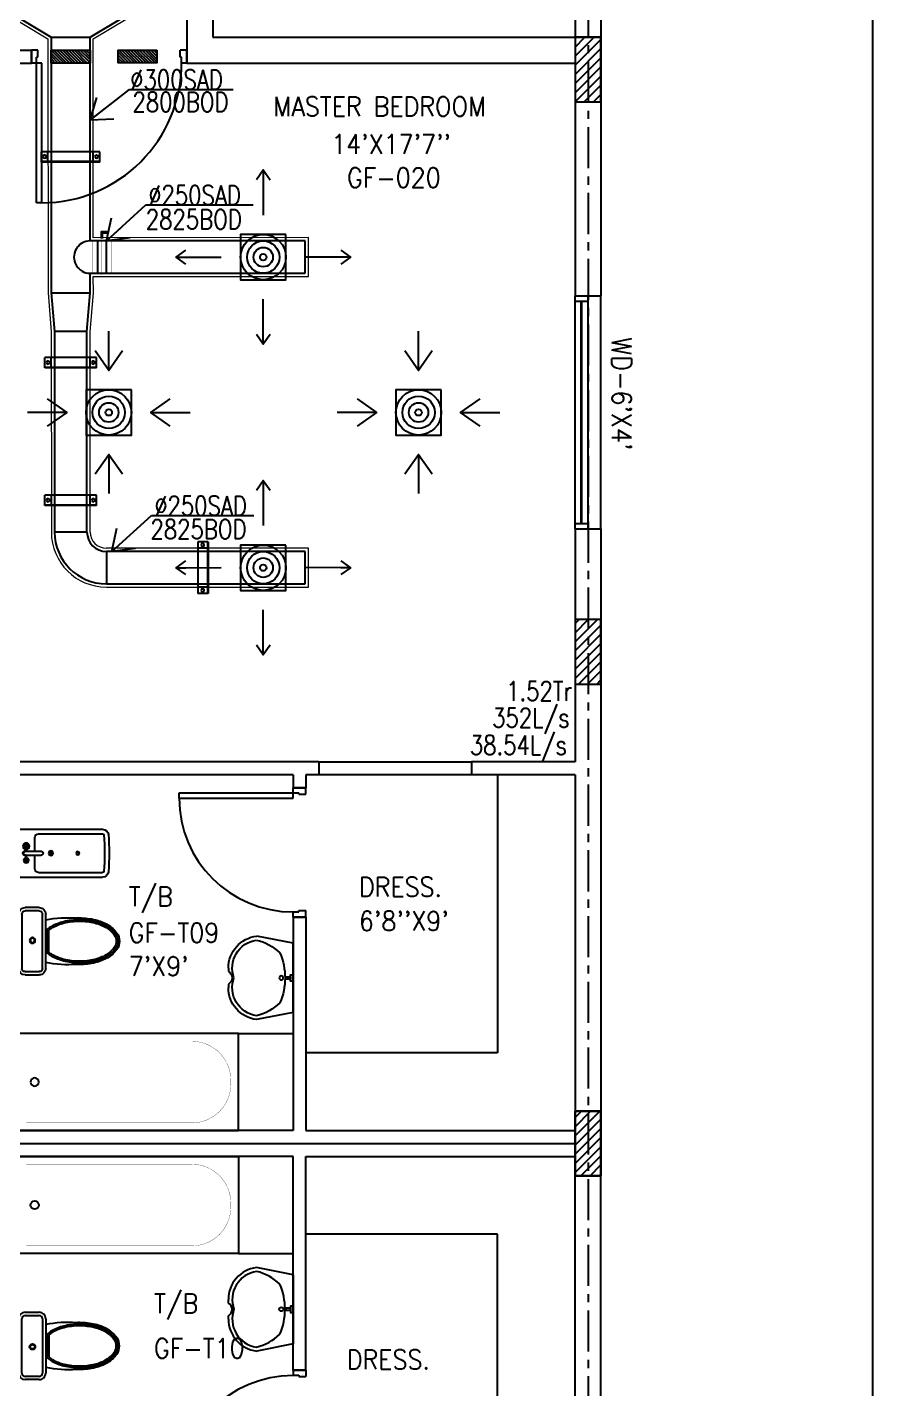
# Model space of a CAD drawing. Header units: millimetres. Extents: x -1288794 to 2153086, y -2701644 to -1335282.
# Drawn here: x 1119232 to 1125765, y -1493463 to -1482942 of the extents above; entities that cross this region are included whole.
import ezdxf

# ---------------------------------------------------------------- set-up
doc = ezdxf.new("R2010")
doc.units = ezdxf.units.MM
doc.header["$LTSCALE"] = 100
doc.linetypes.add('CENTER', pattern=[50.800000000000004, 31.75, -6.349999999999999, 6.349999999999999, -6.349999999999999])
doc.linetypes.add('DASHED2', pattern=[9.524999999999999, 6.349999999999999, -3.174999999999999])
for name, color, linetype in [('A-ANNO-TEXT', 8, 'Continuous'), ('A-AREA', 8, 'CENTER'), ('A-DOOR', 4, 'Continuous'), ('A-FLOR-OVHD', 4, 'DASHED2'), ('A-FLOR-PFIX', 8, 'Continuous'), ('A-FLOR-SPCL', 8, 'Continuous'), ('A-GLAZ', 5, 'Continuous'), ('A-GRID', 253, 'CENTER'), ('A-WALL-FULL', 8, 'Continuous'), ('AC- VD', 5, 'Continuous'), ('AC-FD', 1, 'Continuous'), ('AC-SAD', 3, 'Continuous'), ('AC-SAD TEXT', 3, 'Continuous'), ('AC-WALL OPENING', 1, 'Continuous'), ('L1-E014-C22-VAC (08-08-2010)$0$ETA-AC-DAMPER', 4, 'Continuous'), ('M-HANGER', 30, 'Continuous'), ('RCD RIGHT', 1, 'Continuous'), ('S-COL- HACT.', 9, 'Continuous'), ('S-COL.', 8, 'Continuous'), ('SCD  RIGHT', 3, 'Continuous')]:
    doc.layers.add(name, color=color, linetype=linetype)
doc.layers.add('INSULATION', color=1, linetype='Continuous', lineweight=5)
doc.styles.add('ROMANS', font='romans.shx', dxfattribs={"width": 0.8})
doc.styles.add('SIMPLEX', font='simplex.shx', dxfattribs={"width": 0.8})
doc.dimstyles.new('100 of DIM2', dxfattribs={"dimscale": 0, "dimtxt": 200, "dimasz": 150, "dimexe": 75, "dimexo": 200, "dimgap": 75, "dimtad": 1, "dimdec": 0, "dimrnd": 5, "dimzin": 0, "dimdsep": 46, "dimtxsty": 'ROMANS', "dimblk": 'ARCHTICK', "dimcen": 100, "dimclrd": 94, "dimclre": 94, "dimclrt": 2, "dimadec": 0, "dimazin": 0, "dimtfac": 1, "dimtdec": 0, "dimtofl": 0, "dimtmove": 2, "dimatfit": 3, "dimldrblk": 'OPEN90', "dimfxl": 75, "dimtolj": 1, "dimtzin": 0, "dimarcsym": 0})
pattern_1 = [(45, (2220020.086151482, -1109556.6492245), (-35.35533905932737, 35.35533905932738), [])]

# ---------------------------------------------------------------- blocks, each defined once
blk = doc.blocks.new('W-180')
for p, q in [((1800, 100.000000000007), (0, 100)), ((1800, 6.9917e-12), (0, 0)), ((40, 0), (40, 100)), ((1759.999999999854, 100.0000000000064), (1760, 7.5318e-12))]:
    blk.add_line(p, q)
at = {"linetype": 'Continuous'}
for p, q in [((1759.999999999923, 53.0000000000036), (40, 52.99999999998624)), ((1759.999999999932, 47.00000000000357), (40, 46.99999999998624))]:
    blk.add_line(p, q, dxfattribs=at)
blk = doc.blocks.new('D-100-R1')
for p, q in [((-80.00000000005821, 979.9999999999707), (-80, 100.0000000000291)), ((-80.00000000005821, 979.9999999999707), (-40.00000000004365, 979.9999999999707)), ((-40.00000000004365, 979.9999999999707), (-40, 55.0000000000291)), ((-1000, 100), (-1000, -5.82077e-11)), ((-1000, 100), (-960, 100)), ((-960, 100), (-960, 54.9999999999709)), ((-960, 54.9999999999709), (-950, 55)), ((-950, 55), (-950, -5.82077e-11)), ((-80, 100.0000000000291), (0, 100.0000000000582)), ((-50, 55.0000000000291), (-50, 0)), ((-50, 55.0000000000291), (-40, 55.0000000000291)), ((-50, 0), (0, 0)), ((0, 100.0000000000582), (0, 0)), ((-1000, -5.82077e-11), (-950, -5.82077e-11))]:
    blk.add_line(p, q)
at = {"linetype": 'Continuous'}
blk.add_arc((-80, 100), 880, 90.00000000000378, 180, dxfattribs=at)
blk = doc.blocks.new('LAV-4')
for p, q in [((-266.2553468996721, 7.276000000000001e-12), (-322.3484069099377, -283.1271783695992)), ((-266.2553468996721, 7.276000000000001e-12), (268.0519240271296, 0)), ((268.0519240271296, 0), (323.5529494794882, -280.1389107684736)), ((-48.07998733082968, -499.72392714952), (-74.59001087079923, -499.72392714952)), ((75.40998912920077, -499.72392714952), (49.87656445829452, -499.72392714952))]:
    blk.add_line(p, q)
for points in [[(-24.61463215259391, 0), (-24.61463215259391, -18.45157084382663), (24.61463215259391, -18.45157084382663), (24.61463215259391, 0)], [(-9.230487057224307, -19.98922554723685), (-9.230487057224307, -56.89251003344543), (7.69207254768662, -56.89251003344543), (7.69207254768662, -19.98922554723685)]]:
    blk.add_lwpolyline(points, close=True)
blk.add_circle((-1.819e-12, -90.72062791136706), 15.37640423555422)
for centre, radius, start, end in [((73.51774171309624, -366.0048290156628), 375.0475363514937, 135.3333168206905, 167.1432053892985), ((9.77888685156e-05, -538.9130493305273), 477.4075751868683, 66.12608174697087, 113.8739638836853), ((-73.51774171310353, -366.0048290156628), 375.0475363514937, 12.5198795855179, 44.66671623331233), ((-74.59001087079923, -249.72392714952), 250, 187.6784243304662, 270), ((-74.59001087079923, -249.72392714952), 220, 188.5814100731269, 289.952340662111), ((75.40998912920077, -249.72392714952), 220, 250.0877971685924, 350.8514804261562), ((75.40998912920077, -249.72392714952), 250, 270, 353.0120881961146), ((0.8982885637287836, -526.6306539273427), 55.88240739009742, 28.78265211223072, 151.2173478877693), ((49.72955216628361, -499.4580362637716), 0, 238.1883268074506, 0)]:
    blk.add_arc(centre, radius, start, end)
blk = doc.blocks.new('BT-2')
blk.add_lwpolyline([(0, 750), (1700, 749.9999999999997), (1700, -2.842e-13), (0, 0)], close=True)
at = {"const_width": 2}
blk.add_lwpolyline([(60, 690), (1340, 689.9999999999997, -0.4142135623730984), (1640, 389.9999999999961), (1640.000000000007, 359.9999999999925, -0.4142135623730888), (1340.000000000007, 59.99999999999977), (59.99999999999272, 60)], format="xyb", close=True, dxfattribs=at)
blk.add_circle((125.037195624338, 374.5032545407373), 31.93218163190613)
blk = doc.blocks.new('BIDET-1')
for p, q in [((175, 0), (-175, 0)), ((-185, -10), (-185.0000000000582, -649.1164947376237)), ((-38.65484364598524, -59.29155510873534), (-68.97727388842033, -59.27133589040022)), ((-53.8059491579188, -44.12023037835024), (-53.82616837625391, -74.44266062078532)), ((-15.00000000005821, -54.30481953505659), (-15, -174.3048195349984)), ((14.99999999994179, -54.30481953505659), (15, -174.3048195349984)), ((38.65484364586882, -59.29155510873534), (68.97727388830388, -59.27133589040022)), ((53.8059491578606, -44.12023037835024), (53.82616837625391, -74.44266062078532)), ((185, -10), (184.9999999999418, -649.1164947376237)), ((-150, -155), (-150.0000000000582, -649.1164947376237)), ((-15, -125), (-120, -125)), ((120, -125), (15, -125)), ((150, -155), (150, -649.1164947376237)), ((12.5, -250), (-12.5, -250)), ((-8.83883476484334, -258.8388347648433), (8.838834764785132, -241.1611652351567)), ((-8.83883476484334, -241.1611652351567), (8.838834764785132, -258.8388347648433)), ((0, -237.5), (0, -262.5))]:
    blk.add_line(p, q)
for centre, radius in [((-53.81605876714457, -59.28144549956779), 25), ((-53.81605876714457, -59.28144549956779), 20), ((-53.81605876714457, -59.28144549956779), 15.16121849181179), ((-53.81605876714457, -59.28144549956779), 10.16121849181179), ((53.81605876714457, -59.28144549956779), 20), ((53.81605876714457, -59.28144549956779), 15.16121849181179), ((53.81605876714457, -59.28144549956779), 10.16121849181179), ((0, -250), 17.5), ((0, -250), 12.5), ((0, -457.4883129823137), 12.5), ((0, -457.4883129823137), 10)]:
    blk.add_circle(centre, radius)
for centre, radius, start, end in [((-175, -10), 10, 90, 180), ((175, -10), 10, 0, 90), ((0, -54.30481953499839), 20, 318.5903778907394, 221.4096221092606), ((0, -54.30481953499839), 15, 0, 180), ((-120, -155), 30, 90, 180), ((0, -174.3048195349984), 15, 180, 0), ((120, -155), 30, 0, 90), ((-140, -649.1164947376237), 45, 180, 265.2062157567246), ((-140, -649.1164947376237), 10, 180, 265.2062157567246), ((-5.82077e-11, 1020.270940063172), 1720.247566027802, 265.2062157567246, 274.7937842432754), ((-5.82077e-11, 1020.270940063172), 1685.247566027802, 265.2062157567246, 274.7937842432754), ((140, -649.1164947376237), 10, 274.7937842432754, 0), ((140, -649.1164947376237), 45, 274.7937842432754, 0)]:
    blk.add_arc(centre, radius, start, end)
blk = doc.blocks.new('WC-1')
for p, q in [((-210, 6.45741e-11), (210, -6.45741e-11)), ((-260.0000000000582, -159.9999999999113), (-260.0000000000155, -49.99999999992041)), ((-235.0000000000582, -159.9999999999281), (-235.0000000000155, -49.99999999992815)), ((-210.0000000000073, -24.99999999993543), (209.9999999999927, -25.00000000006457)), ((234.9999999999845, -50.00000000006276), (234.99999999996, -160.0000000000627)), ((259.9999999999845, -50.00000000007048), (259.99999999996, -160.0000000000705)), ((209.9999999999527, -185.0000000000646), (-210.0000000000655, -184.9999999999354)), ((209.9999999999445, -210.0000000000646), (-210.0000000000737, -209.9999999999354)), ((91.47615770909852, -222.5000000000282), (-91.47615771196342, -222.4999999999718)), ((85.75415153929588, -235.0000000000264), (-85.75415153759332, -234.9999999999736))]:
    blk.add_line(p, q)
for radius in [22.10058430915524, 17.10058430915523]:
    blk.add_circle((-6.103973758987193, -107.4929482146744), radius)
for centre, radius, start, end in [((-210.0000000000155, -49.99999999993542), 50, 89.99999999998244, 179.9999999999824), ((-210.0000000000155, -49.99999999993542), 25, 89.99999999998244, 179.9999999999824), ((209.9999999999845, -50.00000000006457), 50, 359.9999999999894, 89.99999999998244), ((209.9999999999845, -50.00000000006457), 25, 359.9999999999894, 89.99999999998244), ((-210.0000000000582, -159.9999999999354), 50, 179.9999999999792, 269.9999999999824), ((-210.0000000000582, -159.9999999999354), 25, 179.9999999999792, 269.9999999999824), ((722.2740576860797, -383.2329258520217), 904.0616061515724, 168.9528762463656, 184.063166162121), ((209.99999999996, -160.0000000000646), 25, 269.9999999999824, 359.9999999999884), ((209.99999999996, -160.0000000000646), 50, 269.9999999999824, 359.9999999999884), ((178.1919626198178, -428.1672622903807), 340.7320624944951, 149.8586144479107, 166.4765809055045), ((178.1919626198178, -428.1672622903625), 328.2320624944887, 149.858614447914, 166.4765809055076), ((68.55654542101274, -364.5079877878317), 213.9549828051977, 138.4151582942605, 149.8586144479058), ((68.55654542100363, -364.5079877878317), 201.4549828051949, 139.9943486805204, 149.8586144479042), ((-68.55654542114553, -364.5079877877533), 201.4549828051043, 30.14138555206289, 40.00565131911324), ((-68.55654542114553, -364.5079877877352), 213.9549828050913, 30.14138555205902, 41.58484170619487), ((-178.1919626200979, -428.1672622902533), 328.2320624945077, 13.5234190944571, 30.14138555205006), ((-178.1919626200888, -428.1672622902715), 340.7320624945054, 13.52341909446088, 30.14138555205409), ((352.1246317655295, -470.000000000117), 519.6246317656733, 166.4765809054962, 179.9999999999812), ((352.1246317655387, -470.0000000001262), 507.1246317656823, 166.4765809054951, 179.9999999999801), ((-352.1246317658261, -469.9999999999102), 507.1246317656823, 359.9999999999848, 13.52341909446973), ((-352.1246317658261, -469.999999999901), 519.6246317656824, 359.9999999999836, 13.52341909446853), ((352.1246317655295, -470.0000000001081), 532.1246317656733, 177.5541293824439, 179.9999999999824), ((352.1246317654022, -470.0000000001081), 532.1246317655459, 179.9999999999824, 193.523419094469), ((352.1246317654022, -470.0000000000898), 519.6246317655459, 179.9999999999836, 193.5234190944703), ((352.1246317654022, -470.0000000000807), 507.1246317655458, 179.9999999999849, 193.5234190944715), ((-352.1246317660534, -469.9999999998647), 507.1246317659097, 346.4765809054981, 359.99999999998), ((-352.1246317660625, -469.9999999998738), 519.6246317659188, 346.4765809054994, 359.9999999999814), ((-352.1246317660716, -469.9999999998921), 532.1246317659279, 346.4765809055007, 359.9999999999824), ((-352.1246317658261, -469.9999999998921), 532.1246317656824, 359.9999999999824, 2.445870617514181), ((178.1919626197104, -511.8327377097467), 353.2320624944095, 193.5234190944576, 210.1413855520581), ((178.1919626197286, -511.8327377097648), 340.7320624944198, 193.5234190944536, 210.1413855520537), ((178.1919626197468, -511.832737709783), 328.2320624944313, 193.5234190944496, 210.1413855520493), ((-178.1919626202598, -511.8327377095465), 328.2320624946647, 329.8586144479149, 346.4765809054953), ((-178.1919626202598, -511.8327377095283), 340.7320624946722, 329.8586144479113, 346.476580905492), ((-178.1919626202507, -511.8327377095101), 353.2320624946706, 329.8586144479074, 346.4765809054887), ((68.55654542087541, -575.4920122122558), 226.4549828051087, 210.1413855520583, 234.4971620979831), ((68.55654542087541, -575.4920122122468), 213.954982805112, 210.1413855520589, 234.4971620979841), ((68.55654542087541, -575.4920122122284), 201.4549828051248, 210.1413855520627, 234.497162097987), ((-68.55654542121921, -575.4920122122047), 201.4549828051104, 305.5028379019778, 329.8586144479044), ((-68.55654542121921, -575.4920122122047), 213.954982805105, 305.502837901979, 329.8586144479049), ((-68.55654542122828, -575.4920122122139), 226.4549828051069, 305.502837901982, 329.8586144479068), ((-2.055458e-10, -671.5946751609408), 108.4053248390518, 234.4971620979795, 269.9999999999824), ((-2.055458e-10, -671.5946751609408), 95.90532483905179, 234.4971620979795, 269.9999999999824), ((-2.055458e-10, -671.5946751609408), 83.40532483905234, 234.4971620979796, 269.9999999999824), ((-2.055458e-10, -671.5946751609498), 83.40532483905031, 269.9999999999824, 305.5028379019857), ((-2.055458e-10, -671.5946751609498), 95.90532483905048, 269.9999999999824, 305.5028379019858), ((-2.055458e-10, -671.5946751609498), 108.4053248390506, 269.9999999999824, 305.5028379019859)]:
    blk.add_arc(centre, radius, start, end)
at = {"linetype": 'Continuous', "ltscale": 50}
blk.add_arc((-722.274057685634, -383.2329258515035), 904.0616061509076, 355.9368338378321, 11.04712375360263, dxfattribs=at)
blk = doc.blocks.new('D-120-R1')
for p, q in [((-80.00000000005821, 1180.000000000058), (-40.00000000005821, 1180.000000000058)), ((-80.00000000005821, 1180.000000000029), (-80, 100.0000000000291)), ((-40.00000000005821, 1180.000000000058), (-40, 55.0000000000291)), ((-1200, 100), (-1160, 100)), ((-1200, 100), (-1200, -5.82077e-11)), ((-1160, 100), (-1160, 54.9999999999709)), ((-1160, 54.9999999999709), (-1150, 55)), ((-1150, 55), (-1150, -5.82077e-11)), ((-80, 100.0000000000291), (0, 100.0000000000582)), ((-50, 55.0000000000291), (-40, 55.0000000000291)), ((-50, 55.0000000000291), (-50, 0)), ((-50, 0), (0, 0)), ((0, 100.0000000000582), (0, 0)), ((-1200, -5.82077e-11), (-1150, -5.82077e-11))]:
    blk.add_line(p, q)
at = {"linetype": 'Continuous'}
blk.add_arc((-80, 100.0000000000291), 1080, 90.00000000000308, 180.0000000000015, dxfattribs=at)
blk = doc.blocks.new('_ArchTick')
at = {"color": 0, "linetype": 'ByBlock', "const_width": 0.15}
blk.add_lwpolyline([(-0.5, -0.5), (0.5, 0.5)], dxfattribs=at)
blk = doc.blocks.new('*U268')
at = {"layer": 'L1-E014-C22-VAC (08-08-2010)$0$ETA-AC-DAMPER', "color": 5}
for p, q in [((-32.98793067515362, 0), (-32.98793067509541, 250.000043292218)), ((32.98793068795931, 0), (32.98793068801752, 250.000043292218))]:
    blk.add_line(p, q, dxfattribs=at)
for points, const_width in [([(-90.75000000494767, 250.000043292218), (90.75000000506407, 250.000043292218)], 1.815000000003873), ([(1.164153e-10, 0), (1.74623e-10, 264.0478224599292)], 1.500000000003199), ([(-90.75000000500583, 0), (90.75000000500583, 0)], 1.815000000003873), ([(-47.8157843524823, 0), (-47.8157843524823, -20.16960016451776), (48.18848804885057, -20.16960016451776), (48.18848804885057, 0)], 1.500000000003199)]:
    blk.add_lwpolyline(points, dxfattribs=dict(at, const_width=const_width))
at = {"layer": 'L1-E014-C22-VAC (08-08-2010)$0$ETA-AC-DAMPER', "color": 5, "const_width": 1.815000000003873}
blk.add_lwpolyline([(75.00000000017462, 250.000043292218), (75.00000000011643, 0), (-74.99999999988357, 0), (-74.99999999982538, 250.000043292218)], close=True, dxfattribs=at)
at = {"layer": 'L1-E014-C22-VAC (08-08-2010)$0$ETA-AC-DAMPER', "color": 5}
blk.add_lwpolyline([(5.687398128095082, -20.16960016451776), (5.687398128095082, -61.65468423324636), (40.11141208291518, -61.65468423324636), (40.11141208291518, -71.6238728290773), (-5.687398128095082, -71.6238728290773), (-5.687398128095082, -20.16960016451776)], dxfattribs=at)
blk = doc.blocks.new('*U663')
at = {"linetype": 'Continuous'}
for p, q in [((-37.50000000000023, -146.5422201803858), (-37.499999999993, 253.4726763001527)), ((42.49999999999973, 253.4726763001527), (-37.50000000000027, 253.4726763001527)), ((37.49999999999977, -146.5422201803877), (37.50000000000701, 253.4726763001527)), ((42.49999999999977, -146.5422201803877), (42.500000000007, 253.4726763001527)), ((42.49999999999996, 203.4726763001527), (-37.50000000000004, 203.4726763001527)), ((42.49999999999248, -96.54222018038773), (-37.5000000000075, -96.54222018038583)), ((42.49999999999248, -146.5422201803877), (-37.5000000000075, -146.5422201803858))]:
    blk.add_line(p, q, dxfattribs=at)
for centre in [(-2.717825964282383e-13, 228.4726763001527), (-7.500265050974283e-12, -121.5422201803877)]:
    blk.add_circle(centre, 12.5, dxfattribs=at)
blk = doc.blocks.new('*U661')
at = {"linetype": 'Continuous'}
for p, q in [((-37.50000000000026, -190.5018491679775), (-37.49999999999303, 209.4766947696335)), ((42.4999999999997, 209.4766947696335), (-37.5000000000003, 209.4766947696335)), ((42.49999999999993, 159.4766947696335), (-37.50000000000007, 159.4766947696335)), ((37.49999999999974, -190.5018491679794), (37.50000000000698, 209.4766947696335)), ((42.49999999999974, -190.5018491679794), (42.50000000000697, 209.4766947696335)), ((42.49999999999245, -140.5018491679794), (-37.50000000000753, -140.5018491679775)), ((42.49999999999245, -190.5018491679794), (-37.50000000000753, -190.5018491679775))]:
    blk.add_line(p, q, dxfattribs=at)
for centre in [(-2.97983859809392e-13, 184.4766947696335), (-7.526466314355436e-12, -165.5018491679794)]:
    blk.add_circle(centre, 12.5, dxfattribs=at)
blk = doc.blocks.new('*U662')
at = {"linetype": 'Continuous'}
for p, q in [((-37.50000000000023, -165.9787060536883), (-37.49999999999299, 284.0213353989529)), ((42.49999999999974, 284.0213353989529), (-37.50000000000026, 284.0213353989529)), ((42.49999999999997, 234.0213353989529), (-37.50000000000003, 234.0213353989529)), ((37.49999999999977, -165.9787060536902), (37.50000000000703, 284.0213353989529)), ((42.49999999999977, -165.9787060536902), (42.50000000000701, 284.0213353989529)), ((42.49999999999247, -115.9787060536902), (-37.50000000000752, -115.9787060536883)), ((42.49999999999247, -165.9787060536902), (-37.50000000000752, -165.9787060536883))]:
    blk.add_line(p, q, dxfattribs=at)
for centre in [(-2.535749388243858e-13, 259.0213353989529), (-7.511811370430384e-12, -140.9787060536902)]:
    blk.add_circle(centre, 12.5, dxfattribs=at)
blk = doc.blocks.new('*U314')
at = {"linetype": 'Continuous'}
for p, q in [((-37.50000000000021, -138.3226964203614), (-37.49999999999299, 261.6773233948625)), ((42.49999999999973, 261.6773233948625), (-37.50000000000027, 261.6773233948625)), ((42.49999999999996, 211.6773233948625), (-37.50000000000004, 211.6773233948625)), ((37.49999999999979, -138.3226964203633), (37.50000000000702, 261.6773233948625)), ((42.49999999999979, -138.3226964203633), (42.50000000000701, 261.6773233948625)), ((42.49999999999248, -88.32269642036326), (-37.5000000000075, -88.32269642036135)), ((42.49999999999248, -138.3226964203633), (-37.5000000000075, -138.3226964203614))]:
    blk.add_line(p, q, dxfattribs=at)
for centre in [(-2.664535259100376e-13, 236.6773233948625), (-7.494935980456082e-12, -113.3226964203633)]:
    blk.add_circle(centre, 12.5, dxfattribs=at)
blk = doc.blocks.new('abcd')
at = {"layer": 'SCD  RIGHT'}
blk.add_lwpolyline([(558555.0001856379, -1481705.000492999), (558905.0001856379, -1481705.000492999), (558905.0001856379, -1481355.000492999), (558555.0001856379, -1481355.000492999)], close=True, dxfattribs=at)
for radius in [175, 125, 75, 25]:
    blk.add_circle((558730, -1481530), radius, dxfattribs=at)
for points in [[(558729.5885147614, -1480856.490570364), (558730.4153907088, -1481205.000492999)], [(558056.4905710882, -1481529.587331845), (558405.0004922699, -1481530.414819897)], [(559403.5094303575, -1481529.589697677), (559054.9995062707, -1481530.415961521)], [(558729.5885147614, -1482203.509429636), (558730.4153907088, -1481854.999507001)]]:
    blk.add_leader(points, dimstyle='100 of DIM2', override={"dimscale": 1, "dimasz": 75, "dimtad": 0, "dimclrd": 3, "dimfxl": 0.2}, dxfattribs=at)
blk = doc.blocks.new('cdcdcd')
at = {"layer": 'RCD RIGHT'}
blk.add_lwpolyline([(-175, -175.0000000032014), (175, -175.0000000032014), (175, 174.9999999967986), (-175, 174.9999999967986)], close=True, dxfattribs=at)
for radius in [175, 125, 75, 25]:
    blk.add_circle((0, 0), radius, dxfattribs=at)
for points in [[(-0.001058535417541862, 324.9999999967404), (-0.001058535417541862, 627.8753275054041)], [(-324.9999999999418, 0.001058532216120511), (-627.8753275086056, 0.001058532216120511)], [(324.9999999999418, -0.001058538618963212), (627.8753275086056, -0.001058538618963212)], [(0.001058535417541862, -325.0000000031432), (0.001058535417541862, -627.875327511807)]]:
    blk.add_leader(points, dimstyle='100 of DIM2', override={"dimscale": 1, "dimtad": 0, "dimcen": 150, "dimclrd": 256, "dimclre": 256, "dimfxl": 0.2}, dxfattribs=at)

msp = doc.modelspace()

# ---------------------------------------------------------------- hatches: boundary and pattern name
at = {"layer": 'AC-FD', "linetype": 'ByBlock'}
h = msp.add_hatch(dxfattribs=at)
h.set_pattern_fill('ANSI31', color=256, scale=5, angle=90, style=0)
h.set_pattern_definition([(135, (-472055.7077312258, -1545158.652695529), (-11.22532015133644, -11.22532015133644), [])])
h.paths.add_polyline_path([(1119717.167978396, -1483218.671697094), (1119717.167978396, -1483118.671697094), (1119417.167943852, -1483118.634524935), (1119417.167943852, -1483218.634524936)])
at = {"layer": 'AC-WALL OPENING', "linetype": 'ByBlock'}
h = msp.add_hatch(dxfattribs=at)
h.set_pattern_fill('ANSI31', color=256, scale=5, angle=-90.00000000000001, style=0)
h.set_pattern_definition([(315, (2711534.609129481, -1421178.171758544), (11.22532015133644, 11.22532015133644), [])])
h.paths.add_polyline_path([(1119934.609108754, -1483118.171758543), (1119934.609108754, -1483218.171758544), (1120234.609129481, -1483218.171758544), (1120234.609129481, -1483118.171758543)])
at = {"layer": 'S-COL- HACT.', "linetype": 'Continuous', "ltscale": 3}
h = msp.add_hatch(dxfattribs=at)
h.set_pattern_fill('ANSI31', color=256, scale=400, style=0)
h.set_pattern_definition(pattern_1)
h.paths.add_polyline_path([(1123464.903051863, -1483018.634524892), (1123464.903051863, -1483518.634524891), (1123664.903051863, -1483518.634524892), (1123664.903051863, -1483018.634524892)])
h = msp.add_hatch(dxfattribs=at)
h.set_pattern_fill('ANSI31', color=256, scale=400, style=0)
h.set_pattern_definition(pattern_1)
h.paths.add_polyline_path([(1123464.903051863, -1487518.63452489), (1123464.903051863, -1488018.63452489), (1123664.903051863, -1488018.63452489), (1123664.903051863, -1487518.63452489)])
h = msp.add_hatch(dxfattribs=at)
h.set_pattern_fill('ANSI31', color=256, scale=400, style=0)
h.set_pattern_definition(pattern_1)
h.paths.add_polyline_path([(1123464.903051863, -1491818.63452489), (1123464.903051863, -1491318.63452489), (1123664.903051863, -1491318.634524889), (1123664.903051863, -1491818.63452489)])

# ---------------------------------------------------------------- linework, layer by layer
at = {"layer": 'A-AREA', "ltscale": 15}
msp.add_line((1125764.903051864, -1512568.634524933), (1125764.903051864, -1469568.634524933), dxfattribs=at)
at = {"layer": 'A-FLOR-OVHD', "linetype": 'Continuous', "ltscale": 3}
for p, q in [((1121485.740384188, -1488618.634524933), (1122664.903051863, -1488618.634524932)), ((1122664.903051863, -1488718.634524933), (1121485.740384188, -1488718.634524933))]:
    msp.add_line(p, q, dxfattribs=at)
at = {"layer": 'A-FLOR-PFIX', "ltscale": 3}
for p, q in [((1120864.903051863, -1490718.634524933), (1121285.740384188, -1490718.634524933)), ((1120864.903051863, -1492418.634524933), (1121285.740384188, -1492418.634524933))]:
    msp.add_line(p, q, dxfattribs=at)
at = {"layer": 'A-FLOR-SPCL', "ltscale": 3}
for p, q in [((1123464.903051863, -1481518.634524936), (1123464.903051863, -1483018.634524936)), ((1123664.903051863, -1481518.634524936), (1123664.903051863, -1483018.634524936)), ((1122864.903051863, -1488718.634524934), (1122864.903051863, -1490868.634524933)), ((1122864.903051863, -1490868.634524933), (1121385.740384188, -1490868.634524933)), ((1122864.903051863, -1492268.634524933), (1121385.740384188, -1492268.634524933)), ((1122864.903051863, -1494418.634524932), (1122864.903051863, -1492268.634524933))]:
    msp.add_line(p, q, dxfattribs=at)
at = {"layer": 'A-GLAZ', "ltscale": 3}
msp.add_line((1123664.903051864, -1486818.634524935), (1123664.903051864, -1485018.634524934), dxfattribs=at)
at = {"layer": 'A-GRID', "ltscale": 0.1}
msp.add_line((1123564.903051863, -1466442.619941896), (1123564.903051863, -1514576.979935916), dxfattribs=at)
at = {"layer": 'A-WALL-FULL', "ltscale": 3}
for p, q in [((1120464.903051863, -1482868.634524935), (1120464.903051863, -1483218.634524935)), ((1120664.903051863, -1482868.634524935), (1120664.903051863, -1483018.634524935)), ((1120664.903051863, -1483018.634524935), (1123664.903051863, -1483018.634524936)), ((1123664.903051863, -1483018.634524936), (1123664.903051863, -1485018.634524934)), ((1119064.903051863, -1483118.634524935), (1119264.903051863, -1483118.634524935)), ((1119264.903051863, -1483118.634524935), (1119264.903051863, -1483218.634524935)), ((1119164.903051863, -1483218.634524935), (1119264.903051863, -1483218.634524935)), ((1119264.903051863, -1483218.634524935), (1119264.903051863, -1483218.634524935)), ((1120464.903051863, -1483218.634524935), (1123464.903051863, -1483218.634524936)), ((1123464.903051863, -1483218.634524936), (1123464.903051862, -1485018.634524934)), ((1123464.903051863, -1485018.634524934), (1123664.903051863, -1485018.634524934)), ((1123464.903051862, -1486818.634524934), (1123464.903051862, -1488618.634524933)), ((1123464.903051862, -1486818.634524935), (1123664.903051863, -1486818.634524935)), ((1123664.903051863, -1486818.634524935), (1123664.903051862, -1490277.022430058)), ((1121485.740384188, -1488618.634524933), (1119164.903051863, -1488618.634524934)), ((1121485.740384188, -1488618.634524933), (1121485.740384188, -1488718.634524933)), ((1122664.903051863, -1488618.634524933), (1122664.903051863, -1488718.634524933)), ((1123464.903051862, -1488618.634524933), (1122664.903051863, -1488618.634524933)), ((1121285.740384188, -1488718.634524933), (1119164.903051863, -1488718.634524934)), ((1121285.740384188, -1488718.634524933), (1121285.740384188, -1488818.634524933)), ((1121485.740384188, -1488718.634524933), (1121385.740384188, -1488718.634524933)), ((1121385.740384188, -1488718.634524933), (1121385.740384188, -1488818.634524933)), ((1123464.903051862, -1488718.634524933), (1122664.903051863, -1488718.634524933)), ((1123464.903051863, -1488718.634524934), (1123464.903051862, -1490277.022430058)), ((1121385.740384188, -1488818.634524933), (1121285.740384188, -1488818.634524933)), ((1121285.740384188, -1489818.634524934), (1121285.740384188, -1491468.634524933)), ((1121385.740384188, -1489818.634524934), (1121285.740384188, -1489818.634524934)), ((1121385.740384188, -1489818.634524934), (1121385.740384188, -1491468.634524933)), ((1123464.903051862, -1490277.022430058), (1123464.903051862, -1491468.634524933)), ((1123664.903051862, -1490277.022430058), (1123664.903051862, -1491568.634524933)), ((1123464.903051862, -1490577.022430058), (1123464.903051862, -1491468.634524933)), ((1121285.740384188, -1491468.634524933), (1119164.903051863, -1491468.634524933)), ((1121385.740384188, -1491468.634524933), (1123464.903051862, -1491468.634524933)), ((1097048.773943113, -1491568.634524933), (1123464.903051863, -1491568.634524933)), ((1123664.903051863, -1493460.246619809), (1123664.903051862, -1491568.634524933)), ((1121285.740384188, -1491668.634524933), (1119164.903051863, -1491668.634524933)), ((1121285.740384188, -1493318.634524933), (1121285.740384188, -1491668.634524933)), ((1121385.740384188, -1491668.634524933), (1123464.903051862, -1491668.634524933)), ((1121385.740384188, -1493318.634524933), (1121385.740384188, -1491668.634524933)), ((1123464.903051862, -1493460.246619809), (1123464.903051862, -1491668.634524933)), ((1121385.740384188, -1493318.634524933), (1121285.740384188, -1493318.634524933)), ((1123464.903051863, -1494418.634524933), (1123464.903051862, -1493460.246619809)), ((1123664.903051863, -1496318.634524932), (1123664.903051862, -1493460.246619809))]:
    msp.add_line(p, q, dxfattribs=at)
at = {"layer": 'AC-FD', "linetype": 'ByBlock'}
msp.add_lwpolyline([(1119417.167943852, -1483218.634524936), (1119417.167943852, -1483118.634524935), (1119717.167978396, -1483118.671697094), (1119717.167978396, -1483218.671697094)], close=True, dxfattribs=at)
at = {"layer": 'AC-SAD'}
for p, q in [((1118917.019265741, -1482718.634524935), (1119417.130771734, -1483018.634524935)), ((1119717.13079246, -1483018.634524935), (1120217.019265741, -1482718.634524935)), ((1119417.130771734, -1483018.634524935), (1119717.13079246, -1483018.634524935)), ((1119417.130771734, -1483018.634524935), (1119417.865038087, -1484993.94931629)), ((1119717.716328901, -1484593.837837941), (1119717.13079246, -1483018.634524935)), ((1121380.587034379, -1484593.219713673), (1119717.716328901, -1484593.837837941)), ((1121380.679964669, -1484843.219696401), (1121380.587034379, -1484593.219713673)), ((1119717.809259191, -1484843.837820668), (1121380.679964669, -1484843.219696401)), ((1119717.865017361, -1484993.837799942), (1119717.809259191, -1484843.837820668)), ((1119417.865038087, -1484993.94931629), (1119717.865017361, -1484993.837799942)), ((1119417.865038087, -1484993.94931629), (1119442.976552707, -1485293.940002534)), ((1119692.976535435, -1485293.847072245), (1119717.865017361, -1484993.837799942)), ((1119692.976535435, -1485293.847072245), (1119442.976552707, -1485293.940002534)), ((1119442.976552707, -1485293.940002534), (1119443.552508064, -1486843.3683935)), ((1119693.552490792, -1486843.275463211), (1119692.976535435, -1485293.847072245)), ((1119693.552490792, -1486843.275463211), (1119443.552508064, -1486843.3683935)), ((1119843.552480429, -1486993.219705037), (1119843.552480429, -1487243.219705037)), ((1121380.633499524, -1486993.219705037), (1119843.552480429, -1486993.219705037)), ((1121380.633499524, -1487243.219705037), (1121380.633499524, -1486993.219705037)), ((1119843.552480429, -1487243.219705037), (1121380.633499524, -1487243.219705037))]:
    msp.add_line(p, q, dxfattribs=at)
for centre, radius, start, end in [((1119717.762794045, -1484718.837829305), 124.9999999998846, 90.02129805360816, 270.021298054442), ((1119843.552480429, -1486843.219705037), 399.9999999999573, 180.0212980540418, 270), ((1119843.552480429, -1486843.219705037), 150.0000000002328, 180.0212980541307, 270)]:
    msp.add_arc(centre, radius, start, end, dxfattribs=at)
at = {"layer": 'AC-WALL OPENING', "linetype": 'ByBlock'}
msp.add_lwpolyline([(1120234.609129481, -1483118.171758543), (1120234.609129481, -1483218.171758544), (1119934.609108754, -1483218.171758544), (1119934.609108754, -1483118.171758543)], close=True, dxfattribs=at)
at = {"layer": 'INSULATION'}
for p, q in [((1118868.420031749, -1482718.634524935), (1119392.136033407, -1483032.794064587)), ((1119742.136054033, -1483032.784502139), (1120265.602562319, -1482718.634524935)), ((1119392.136033407, -1483032.794064587), (1119392.865426354, -1484994.998473717)), ((1119742.707034145, -1484568.828546639), (1119742.136054033, -1483032.784502139)), ((1121405.577739622, -1484568.210422371), (1119742.707034145, -1484568.828546639)), ((1121405.68925597, -1484868.210401645), (1121405.577739622, -1484568.210422371)), ((1119742.818550493, -1484868.828525912), (1121405.68925597, -1484868.210401645)), ((1119742.865402173, -1484994.868371311), (1119742.818550493, -1484868.828525912)), ((1119392.865426354, -1484994.998473717), (1119417.976940974, -1485294.989159961)), ((1119717.976920248, -1485294.877643614), (1119742.865402173, -1484994.868371311)), ((1119417.976940974, -1485294.989159961), (1119418.552509791, -1486843.377686529)), ((1119718.552489065, -1486843.266170182), (1119717.976920248, -1485294.877643614)), ((1121405.633499524, -1486968.219705037), (1119843.552480429, -1486968.219705037)), ((1121405.633499524, -1487268.219705037), (1121405.633499524, -1486968.219705037)), ((1119843.552480429, -1487268.219705037), (1121405.633499524, -1487268.219705037))]:
    msp.add_line(p, q, dxfattribs=at)
for centre, radius, start in [((1119843.552480429, -1486843.219705037), 424.999999999911, 180.0212980540261), ((1119843.552480428, -1486843.219705037), 125.0000000002328, 180.0212980540951)]:
    msp.add_arc(centre, radius, start, 270, dxfattribs=at)
at = {"layer": 'S-COL.', "linetype": 'Continuous', "ltscale": 3}
for points in [[(1123464.903051863, -1483018.634524923), (1123464.903051863, -1483518.634524923), (1123664.903051863, -1483518.634524924), (1123664.903051863, -1483018.634524923)], [(1123464.903051863, -1483018.634524892), (1123464.903051863, -1483518.634524891), (1123664.903051863, -1483518.634524892), (1123664.903051863, -1483018.634524892)], [(1123464.903051863, -1483018.634524892), (1123464.903051863, -1483518.634524891), (1123664.903051863, -1483518.634524892), (1123664.903051863, -1483018.634524892)], [(1123464.903051863, -1487518.634524922), (1123464.903051863, -1488018.634524922), (1123664.903051863, -1488018.634524922), (1123664.903051863, -1487518.634524922)], [(1123464.903051863, -1487518.63452489), (1123464.903051863, -1488018.63452489), (1123664.903051863, -1488018.63452489), (1123664.903051863, -1487518.63452489)], [(1123464.903051863, -1487518.63452489), (1123464.903051863, -1488018.63452489), (1123664.903051863, -1488018.63452489), (1123664.903051863, -1487518.63452489)], [(1123464.903051863, -1491318.634524921), (1123464.903051863, -1491818.634524921), (1123664.903051863, -1491818.634524921), (1123664.903051863, -1491318.634524921)], [(1123464.903051863, -1491818.634524921), (1123464.903051863, -1491318.634524921), (1123664.903051863, -1491318.634524921), (1123664.903051863, -1491818.634524921)], [(1123464.903051863, -1491318.634524889), (1123464.903051863, -1491818.634524889), (1123664.903051863, -1491818.63452489), (1123664.903051863, -1491318.634524889)], [(1123464.903051863, -1491818.63452489), (1123464.903051863, -1491318.63452489), (1123664.903051863, -1491318.634524889), (1123664.903051863, -1491818.63452489)], [(1123464.903051863, -1491318.634524889), (1123464.903051863, -1491818.634524889), (1123664.903051863, -1491818.63452489), (1123664.903051863, -1491318.634524889)], [(1123464.903051863, -1491818.63452489), (1123464.903051863, -1491318.63452489), (1123664.903051863, -1491318.634524889), (1123664.903051863, -1491818.63452489)]]:
    msp.add_lwpolyline(points, close=True, dxfattribs=at)

# ---------------------------------------------------------------- block references
at = {"layer": 'A-DOOR', "ltscale": 3}
for name, p, rotation in [('D-120-R1', (1119264.903051863, -1483118.634524935), 180), ('D-100-R1', (1121385.740384188, -1488818.634524933), 90)]:
    msp.add_blockref(name, p, dxfattribs=dict(at, rotation=rotation))
at = {"layer": 'A-DOOR', "ltscale": 3, "xscale": -1, "rotation": 90}
msp.add_blockref('D-100-R1', (1121385.740384188, -1494318.634524933), dxfattribs=at)
at = {"layer": 'A-FLOR-PFIX', "ltscale": 3, "xscale": -1}
for name, p, rotation in [('BIDET-1', (1119164.903051863, -1489324.96153693), 90), ('WC-1', (1119164.903051863, -1490004.917872359), 90), ('LAV-4', (1121285.740384188, -1490288.464388911), 270), ('BT-2', (1119164.903051863, -1490718.634524933), 180)]:
    msp.add_blockref(name, p, dxfattribs=dict(at, rotation=rotation))
at = {"layer": 'A-FLOR-PFIX', "ltscale": 3}
msp.add_blockref('BT-2', (1119164.903051863, -1492418.634524933), dxfattribs=at)
for name, p, rotation in [('LAV-4', (1121285.740384188, -1492848.804660956), 270), ('WC-1', (1119164.903051863, -1493132.351177508), 90)]:
    msp.add_blockref(name, p, dxfattribs=dict(at, rotation=rotation))
at = {"layer": 'A-GLAZ', "ltscale": 3, "rotation": 270}
msp.add_blockref('W-180', (1123464.903051863, -1485018.634524934), dxfattribs=at)
at = {"layer": 'AC- VD', "xscale": -1, "rotation": 180}
msp.add_blockref('*U268', (1119808.466328907, -1484593.837837941, 1.044700850882557e-09), dxfattribs=at)
at = {"layer": 'M-HANGER', "xscale": -1}
for name, p, rotation in [('*U662', (1119626.481192567, -1483941.487439341), 90), ('*U661', (1119577.543002222, -1485532.920412761), 90), ('*U663', (1119621.919542776, -1486596.677271151), 90), ('*U314', (1120587.321002402, -1487056.792117546), 180)]:
    msp.add_blockref(name, p, dxfattribs=dict(at, rotation=rotation))
at = {"layer": 'RCD RIGHT', "rotation": 180}
for p in [(1119861.97714084, -1485918.634524934), (1122255.633991793, -1485918.634524934)]:
    msp.add_blockref('cdcdcd', p, dxfattribs=at)
at = {"layer": 'SCD  RIGHT', "rotation": 180}
for p in [(1679785.633991793, -2966248.634524934), (1679785.633991793, -2968648.634524934)]:
    msp.add_blockref('abcd', p, dxfattribs=at)

# ---------------------------------------------------------------- texts
at = {"layer": 'A-ANNO-TEXT', "style": 'ROMANS', "width": 0.9}
for s, p in [('MASTER BEDROOM', (1121133.367589852, -1483629.582358632)), ("14'X17'7''", (1121580.486324701, -1483920.112736008)), ('GF-020', (1121703.163222499, -1484179.394724918)), ('T/B', (1120015.936178322, -1489735.263566957)), ('DRESS.', (1121794.846246992, -1489660.405941617)), ("6'8''X9'", (1121794.846246992, -1489923.30569511)), ('GF-T09', (1120015.936178322, -1490014.178990825)), ("7'X9'", (1120015.936178322, -1490273.042360775)), ('T/B', (1120211.48863004, -1492878.636853651)), ('GF-T10', (1120211.48863004, -1493225.569248736)), ('DRESS.', (1121700.921466241, -1493313.044669394))]:
    msp.add_text(s, height=150, dxfattribs=at).set_placement(p)
msp.add_text("WD-6'X4'", height=150, rotation=270, dxfattribs=at).set_placement((1123749.873149786, -1485339.265164235))
at = {"layer": 'AC-SAD TEXT', "style": 'SIMPLEX', "width": 0.8}
for s, p in [('%%C300SAD', (1120027.273783373, -1483422.368478518)), ('2800BOD', (1120045.536545675, -1483594.68782591))]:
    msp.add_text(s, height=150, rotation=359.9787019488929, dxfattribs=at).set_placement(p)
for s, p in [('%%C250SAD', (1120167.813109048, -1484315.009157174)), ('2825BOD', (1120148.365924107, -1484501.440775631)), ('%%C250SAD', (1120214.288110571, -1486715.092143883)), ('2825BOD', (1120185.005939819, -1486896.178076813)), ('1.52Tr', (1122933.607755117, -1488146.80554412)), ('352L/s', (1122824.876659958, -1488352.88583868)), ('38.54L/s', (1122651.422832738, -1488564.272598022))]:
    msp.add_text(s, height=150, dxfattribs=at).set_placement(p)

# ---------------------------------------------------------------- leaders
at = {"layer": 'AC-SAD TEXT'}
for points in [[(1119717.225278676, -1483659.964622353), (1120022.491110798, -1483422.366700658), (1120823.965987975, -1483422.664625848)], [(1119844.145017122, -1484593.573862015), (1120149.327169969, -1484315.009157174), (1120978.470595287, -1484315.009157174)], [(1119885.971058743, -1486993.656848724), (1120191.153211589, -1486715.092143883), (1120983.53749056, -1486715.092143883)]]:
    msp.add_leader(points, dimstyle='100 of DIM2', override={"dimscale": 1, "dimtad": 0, "dimfxl": 0.2}, dxfattribs=at)

doc.saveas('drawing.dxf')
